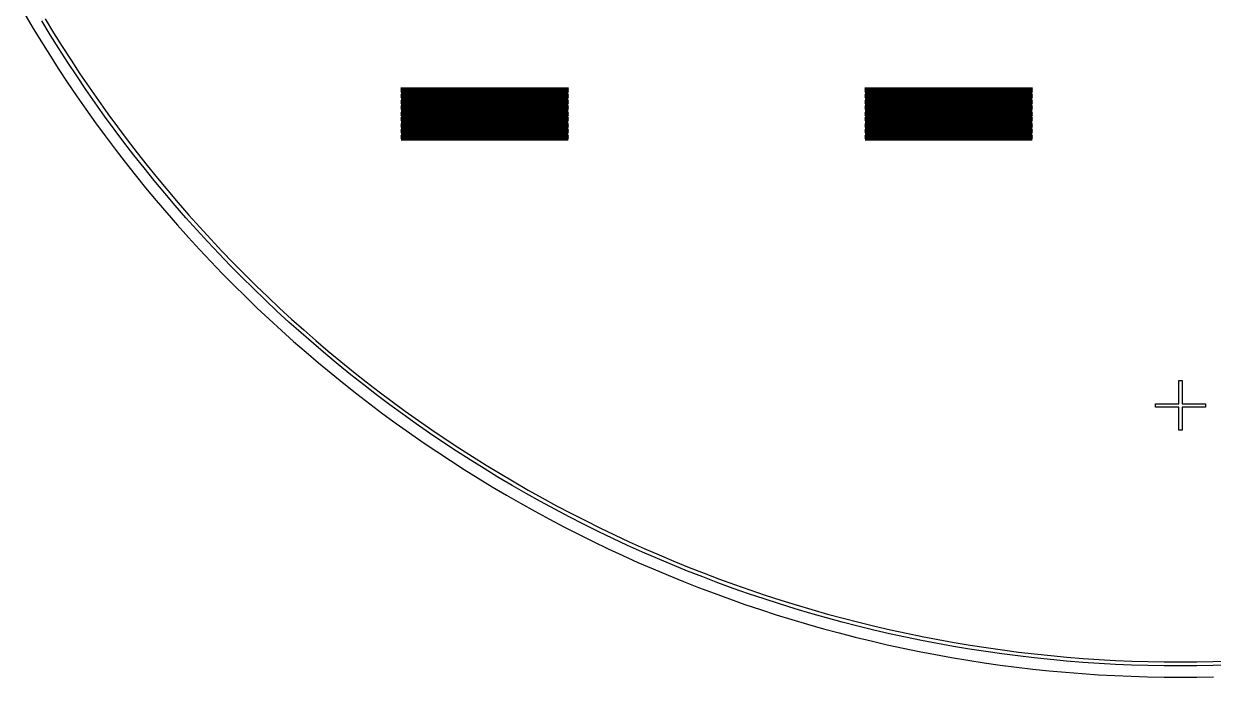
# Model space of a CAD drawing. Extents: x -16 to 83, y -18 to 83.
# Drawn here: x -11.38 to 33.48, y -18.25 to 6.4 of the extents above; entities that cross this region are included whole.
import ezdxf

# ---------------------------------------------------------------- set-up
doc = ezdxf.new("R2010")
doc.units = 0

msp = doc.modelspace()

# ---------------------------------------------------------------- linework, layer by layer
for p, q in [((-11.3806, 6.82132), (-11.0653, 6.28781)), ((-11.0653, 6.28781), (-10.7434, 5.75822)), ((-10.3816, 5.98119), (-10.7008, 6.50632)), ((-10.5721, 6.58342), (-10.2539, 6.05986)), ((-10.056, 5.46001), (-10.3816, 5.98119)), ((-10.2539, 6.05986), (-9.92931, 5.54025)), ((-10.7434, 5.75822), (-10.4151, 5.23262)), ((-9.72409, 4.94286), (-10.056, 5.46001)), ((-9.92931, 5.54025), (-9.59836, 5.02466)), ((-10.4151, 5.23262), (-10.0803, 4.71109)), ((-9.38583, 4.42982), (-9.72409, 4.94286)), ((-9.59836, 5.02466), (-9.26111, 4.51317)), ((-10.0803, 4.71109), (-9.73921, 4.19371)), ((-9.26111, 4.51317), (-8.91762, 4.00584)), ((-9.73921, 4.19371), (-9.39175, 3.68056)), ((-9.04131, 3.92099), (-9.38583, 4.42982)), ((-9.39175, 3.68056), (-9.03802, 3.17169)), ((-8.69055, 3.41641), (-9.04131, 3.92099)), ((-8.91762, 4.00584), (-8.56792, 3.50278)), ((2.85001, 3.97499), (2.85001, 3.98499)), ((2.85001, 3.98499), (9.14999, 3.98499)), ((9.14999, 3.97499), (2.85001, 3.97499)), ((2.85001, 3.935), (2.85001, 3.94499)), ((2.85001, 3.94499), (9.14999, 3.94499)), ((9.14999, 3.935), (2.85001, 3.935)), ((2.85001, 3.89499), (2.85001, 3.905)), ((2.85001, 3.905), (9.14999, 3.905)), ((9.14999, 3.89499), (2.85001, 3.89499)), ((2.85001, 3.855), (2.85001, 3.86499)), ((2.85001, 3.86499), (9.14999, 3.86499)), ((9.14999, 3.855), (2.85001, 3.855)), ((2.85001, 3.81499), (2.85001, 3.825)), ((2.85001, 3.825), (9.14999, 3.825)), ((9.14999, 3.81499), (2.85001, 3.81499)), ((2.85001, 3.77499), (2.85001, 3.78499)), ((2.85001, 3.78499), (9.14999, 3.78499)), ((9.14999, 3.77499), (2.85001, 3.77499)), ((2.85001, 3.73499), (2.85001, 3.745)), ((2.85001, 3.745), (9.14999, 3.745)), ((9.14999, 3.73499), (2.85001, 3.73499)), ((2.85001, 3.69499), (2.85001, 3.70499)), ((2.85001, 3.70499), (9.14999, 3.70499)), ((9.14999, 3.69499), (2.85001, 3.69499)), ((2.85001, 3.655), (2.85001, 3.66499)), ((2.85001, 3.66499), (9.14999, 3.66499)), ((9.14999, 3.655), (2.85001, 3.655)), ((2.85001, 3.61499), (2.85001, 3.625)), ((2.85001, 3.625), (9.14999, 3.625)), ((9.14999, 3.61499), (2.85001, 3.61499)), ((9.14999, 3.98499), (9.14999, 3.97499)), ((9.14999, 3.94499), (9.14999, 3.935)), ((9.14999, 3.905), (9.14999, 3.89499)), ((9.14999, 3.86499), (9.14999, 3.855)), ((9.14999, 3.825), (9.14999, 3.81499)), ((9.14999, 3.78499), (9.14999, 3.77499)), ((9.14999, 3.745), (9.14999, 3.73499)), ((9.14999, 3.70499), (9.14999, 3.69499)), ((9.14999, 3.66499), (9.14999, 3.655)), ((9.14999, 3.625), (9.14999, 3.61499)), ((20.35, 3.97499), (20.35, 3.98499)), ((20.35, 3.98499), (26.65, 3.98499)), ((26.65, 3.97499), (20.35, 3.97499)), ((20.35, 3.935), (20.35, 3.94499)), ((20.35, 3.94499), (26.65, 3.94499)), ((26.65, 3.935), (20.35, 3.935)), ((20.35, 3.89499), (20.35, 3.905)), ((20.35, 3.905), (26.65, 3.905)), ((26.65, 3.89499), (20.35, 3.89499)), ((20.35, 3.855), (20.35, 3.86499)), ((20.35, 3.86499), (26.65, 3.86499)), ((26.65, 3.855), (20.35, 3.855)), ((20.35, 3.81499), (20.35, 3.825)), ((20.35, 3.825), (26.65, 3.825)), ((26.65, 3.81499), (20.35, 3.81499)), ((20.35, 3.77499), (20.35, 3.78499)), ((20.35, 3.78499), (26.65, 3.78499)), ((26.65, 3.77499), (20.35, 3.77499)), ((20.35, 3.73499), (20.35, 3.745)), ((20.35, 3.745), (26.65, 3.745)), ((26.65, 3.73499), (20.35, 3.73499)), ((20.35, 3.69499), (20.35, 3.70499)), ((20.35, 3.70499), (26.65, 3.70499)), ((26.65, 3.69499), (20.35, 3.69499)), ((20.35, 3.655), (20.35, 3.66499)), ((20.35, 3.66499), (26.65, 3.66499)), ((26.65, 3.655), (20.35, 3.655)), ((20.35, 3.61499), (20.35, 3.625)), ((20.35, 3.625), (26.65, 3.625)), ((26.65, 3.61499), (20.35, 3.61499)), ((26.65, 3.98499), (26.65, 3.97499)), ((26.65, 3.94499), (26.65, 3.935)), ((26.65, 3.905), (26.65, 3.89499)), ((26.65, 3.86499), (26.65, 3.855)), ((26.65, 3.825), (26.65, 3.81499)), ((26.65, 3.78499), (26.65, 3.77499)), ((26.65, 3.745), (26.65, 3.73499)), ((26.65, 3.70499), (26.65, 3.69499)), ((26.65, 3.66499), (26.65, 3.655)), ((26.65, 3.625), (26.65, 3.61499)), ((-9.03802, 3.17169), (-8.67809, 2.66722)), ((-8.33363, 2.91618), (-8.69055, 3.41641)), ((-8.56792, 3.50278), (-8.21207, 3.00404)), ((2.85001, 3.575), (2.85001, 3.58499)), ((2.85001, 3.58499), (9.14999, 3.58499)), ((9.14999, 3.575), (2.85001, 3.575)), ((2.85001, 3.53499), (2.85001, 3.545)), ((2.85001, 3.545), (9.14999, 3.545)), ((9.14999, 3.53499), (2.85001, 3.53499)), ((2.85001, 3.495), (2.85001, 3.50499)), ((2.85001, 3.50499), (9.14999, 3.50499)), ((9.14999, 3.495), (2.85001, 3.495)), ((2.85001, 3.45499), (2.85001, 3.465)), ((2.85001, 3.465), (9.14999, 3.465)), ((9.14999, 3.45499), (2.85001, 3.45499)), ((2.85001, 3.41499), (2.85001, 3.42499)), ((2.85001, 3.42499), (9.14999, 3.42499)), ((9.14999, 3.41499), (2.85001, 3.41499)), ((2.85001, 3.375), (2.85001, 3.38499)), ((2.85001, 3.38499), (9.14999, 3.38499)), ((9.14999, 3.375), (2.85001, 3.375)), ((2.85001, 3.33499), (2.85001, 3.34499)), ((2.85001, 3.34499), (9.14999, 3.34499)), ((9.14999, 3.33499), (2.85001, 3.33499)), ((2.85001, 3.295), (2.85001, 3.30499)), ((2.85001, 3.30499), (9.14999, 3.30499)), ((9.14999, 3.295), (2.85001, 3.295)), ((2.85001, 3.25499), (2.85001, 3.265)), ((2.85001, 3.265), (9.14999, 3.265)), ((9.14999, 3.25499), (2.85001, 3.25499)), ((2.85001, 3.215), (2.85001, 3.22499)), ((2.85001, 3.22499), (9.14999, 3.22499)), ((9.14999, 3.215), (2.85001, 3.215)), ((2.85001, 3.17499), (2.85001, 3.185)), ((2.85001, 3.185), (9.14999, 3.185)), ((9.14999, 3.17499), (2.85001, 3.17499)), ((2.85001, 3.13499), (2.85001, 3.14499)), ((2.85001, 3.14499), (9.14999, 3.14499)), ((9.14999, 3.58499), (9.14999, 3.575)), ((9.14999, 3.545), (9.14999, 3.53499)), ((9.14999, 3.50499), (9.14999, 3.495)), ((9.14999, 3.465), (9.14999, 3.45499)), ((9.14999, 3.42499), (9.14999, 3.41499)), ((9.14999, 3.38499), (9.14999, 3.375)), ((9.14999, 3.34499), (9.14999, 3.33499)), ((9.14999, 3.30499), (9.14999, 3.295)), ((9.14999, 3.265), (9.14999, 3.25499)), ((9.14999, 3.22499), (9.14999, 3.215)), ((9.14999, 3.185), (9.14999, 3.17499)), ((9.14999, 3.14499), (9.14999, 3.13499)), ((20.35, 3.575), (20.35, 3.58499)), ((20.35, 3.58499), (26.65, 3.58499)), ((26.65, 3.575), (20.35, 3.575)), ((20.35, 3.53499), (20.35, 3.545)), ((20.35, 3.545), (26.65, 3.545)), ((26.65, 3.53499), (20.35, 3.53499)), ((20.35, 3.495), (20.35, 3.50499)), ((20.35, 3.50499), (26.65, 3.50499)), ((26.65, 3.495), (20.35, 3.495)), ((20.35, 3.45499), (20.35, 3.465)), ((20.35, 3.465), (26.65, 3.465)), ((26.65, 3.45499), (20.35, 3.45499)), ((20.35, 3.41499), (20.35, 3.42499)), ((20.35, 3.42499), (26.65, 3.42499)), ((26.65, 3.41499), (20.35, 3.41499)), ((20.35, 3.375), (20.35, 3.38499)), ((20.35, 3.38499), (26.65, 3.38499)), ((26.65, 3.375), (20.35, 3.375)), ((20.35, 3.33499), (20.35, 3.34499)), ((20.35, 3.34499), (26.65, 3.34499)), ((26.65, 3.33499), (20.35, 3.33499)), ((20.35, 3.295), (20.35, 3.30499)), ((20.35, 3.30499), (26.65, 3.30499)), ((26.65, 3.295), (20.35, 3.295)), ((20.35, 3.25499), (20.35, 3.265)), ((20.35, 3.265), (26.65, 3.265)), ((26.65, 3.25499), (20.35, 3.25499)), ((20.35, 3.215), (20.35, 3.22499)), ((20.35, 3.22499), (26.65, 3.22499)), ((26.65, 3.215), (20.35, 3.215)), ((20.35, 3.17499), (20.35, 3.185)), ((20.35, 3.185), (26.65, 3.185)), ((26.65, 3.17499), (20.35, 3.17499)), ((20.35, 3.13499), (20.35, 3.14499)), ((20.35, 3.14499), (26.65, 3.14499)), ((26.65, 3.58499), (26.65, 3.575)), ((26.65, 3.545), (26.65, 3.53499)), ((26.65, 3.50499), (26.65, 3.495)), ((26.65, 3.465), (26.65, 3.45499)), ((26.65, 3.42499), (26.65, 3.41499)), ((26.65, 3.38499), (26.65, 3.375)), ((26.65, 3.34499), (26.65, 3.33499)), ((26.65, 3.30499), (26.65, 3.295)), ((26.65, 3.265), (26.65, 3.25499)), ((26.65, 3.22499), (26.65, 3.215)), ((26.65, 3.185), (26.65, 3.17499)), ((26.65, 3.14499), (26.65, 3.13499)), ((-7.97061, 2.42036), (-8.33363, 2.91618)), ((-8.21207, 3.00404), (-7.85013, 2.50972)), ((9.14999, 3.13499), (2.85001, 3.13499)), ((2.85001, 3.09499), (2.85001, 3.105)), ((2.85001, 3.105), (9.14999, 3.105)), ((9.14999, 3.09499), (2.85001, 3.09499)), ((2.85001, 3.05499), (2.85001, 3.06499)), ((2.85001, 3.06499), (9.14999, 3.06499)), ((9.14999, 3.05499), (2.85001, 3.05499)), ((2.85001, 3.015), (2.85001, 3.02499)), ((2.85001, 3.02499), (9.14999, 3.02499)), ((9.14999, 3.015), (2.85001, 3.015)), ((2.85001, 2.97501), (2.85001, 2.985)), ((2.85001, 2.985), (9.14999, 2.985)), ((9.14999, 2.97501), (2.85001, 2.97501)), ((2.85001, 2.93501), (2.85001, 2.94501)), ((2.85001, 2.94501), (9.14999, 2.94501)), ((9.14999, 2.93501), (2.85001, 2.93501)), ((2.85001, 2.895), (2.85001, 2.90501)), ((2.85001, 2.90501), (9.14999, 2.90501)), ((9.14999, 2.895), (2.85001, 2.895)), ((2.85001, 2.85501), (2.85001, 2.86501)), ((2.85001, 2.86501), (9.14999, 2.86501)), ((9.14999, 2.85501), (2.85001, 2.85501)), ((2.85001, 2.815), (2.85001, 2.82501)), ((2.85001, 2.82501), (9.14999, 2.82501)), ((9.14999, 2.815), (2.85001, 2.815)), ((2.85001, 2.77501), (2.85001, 2.785)), ((2.85001, 2.785), (9.14999, 2.785)), ((9.14999, 2.77501), (2.85001, 2.77501)), ((2.85001, 2.735), (2.85001, 2.74501)), ((2.85001, 2.74501), (9.14999, 2.74501)), ((9.14999, 2.735), (2.85001, 2.735)), ((2.85001, 2.69501), (2.85001, 2.705)), ((2.85001, 2.705), (9.14999, 2.705)), ((9.14999, 2.69501), (2.85001, 2.69501)), ((9.14999, 3.105), (9.14999, 3.09499)), ((9.14999, 3.06499), (9.14999, 3.05499)), ((9.14999, 3.02499), (9.14999, 3.015)), ((9.14999, 2.985), (9.14999, 2.97501)), ((9.14999, 2.94501), (9.14999, 2.93501)), ((9.14999, 2.90501), (9.14999, 2.895)), ((9.14999, 2.86501), (9.14999, 2.85501)), ((9.14999, 2.82501), (9.14999, 2.815)), ((9.14999, 2.785), (9.14999, 2.77501)), ((9.14999, 2.74501), (9.14999, 2.735)), ((9.14999, 2.705), (9.14999, 2.69501)), ((26.65, 3.13499), (20.35, 3.13499)), ((20.35, 3.09499), (20.35, 3.105)), ((20.35, 3.105), (26.65, 3.105)), ((26.65, 3.09499), (20.35, 3.09499)), ((20.35, 3.05499), (20.35, 3.06499)), ((20.35, 3.06499), (26.65, 3.06499)), ((26.65, 3.05499), (20.35, 3.05499)), ((20.35, 3.015), (20.35, 3.02499)), ((20.35, 3.02499), (26.65, 3.02499)), ((26.65, 3.015), (20.35, 3.015)), ((20.35, 2.97501), (20.35, 2.985)), ((20.35, 2.985), (26.65, 2.985)), ((26.65, 2.97501), (20.35, 2.97501)), ((20.35, 2.93501), (20.35, 2.94501)), ((20.35, 2.94501), (26.65, 2.94501)), ((26.65, 2.93501), (20.35, 2.93501)), ((20.35, 2.895), (20.35, 2.90501)), ((20.35, 2.90501), (26.65, 2.90501)), ((26.65, 2.895), (20.35, 2.895)), ((20.35, 2.85501), (20.35, 2.86501)), ((20.35, 2.86501), (26.65, 2.86501)), ((26.65, 2.85501), (20.35, 2.85501)), ((20.35, 2.815), (20.35, 2.82501)), ((20.35, 2.82501), (26.65, 2.82501)), ((26.65, 2.815), (20.35, 2.815)), ((20.35, 2.77501), (20.35, 2.785)), ((20.35, 2.785), (26.65, 2.785)), ((26.65, 2.77501), (20.35, 2.77501)), ((20.35, 2.735), (20.35, 2.74501)), ((20.35, 2.74501), (26.65, 2.74501)), ((26.65, 2.735), (20.35, 2.735)), ((20.35, 2.69501), (20.35, 2.705)), ((20.35, 2.705), (26.65, 2.705)), ((26.65, 2.69501), (20.35, 2.69501)), ((26.65, 3.105), (26.65, 3.09499)), ((26.65, 3.06499), (26.65, 3.05499)), ((26.65, 3.02499), (26.65, 3.015)), ((26.65, 2.985), (26.65, 2.97501)), ((26.65, 2.94501), (26.65, 2.93501)), ((26.65, 2.90501), (26.65, 2.895)), ((26.65, 2.86501), (26.65, 2.85501)), ((26.65, 2.82501), (26.65, 2.815)), ((26.65, 2.785), (26.65, 2.77501)), ((26.65, 2.74501), (26.65, 2.735)), ((26.65, 2.705), (26.65, 2.69501)), ((-8.67809, 2.66722), (-8.31198, 2.16719)), ((-7.60153, 1.92905), (-7.97061, 2.42036)), ((-7.85013, 2.50972), (-7.48215, 2.01987)), ((2.85001, 2.65501), (2.85001, 2.66501)), ((2.85001, 2.66501), (9.14999, 2.66501)), ((9.14999, 2.65501), (2.85001, 2.65501)), ((2.85001, 2.61501), (2.85001, 2.625)), ((2.85001, 2.625), (9.14999, 2.625)), ((9.14999, 2.61501), (2.85001, 2.61501)), ((2.85001, 2.57501), (2.85001, 2.58501)), ((2.85001, 2.58501), (9.14999, 2.58501)), ((9.14999, 2.57501), (2.85001, 2.57501)), ((2.85001, 2.535), (2.85001, 2.54501)), ((2.85001, 2.54501), (9.14999, 2.54501)), ((9.14999, 2.535), (2.85001, 2.535)), ((2.85001, 2.49501), (2.85001, 2.505)), ((2.85001, 2.505), (9.14999, 2.505)), ((9.14999, 2.49501), (2.85001, 2.49501)), ((2.85001, 2.455), (2.85001, 2.46501)), ((2.85001, 2.46501), (9.14999, 2.46501)), ((9.14999, 2.455), (2.85001, 2.455)), ((2.85001, 2.41501), (2.85001, 2.425)), ((2.85001, 2.425), (9.14999, 2.425)), ((9.14999, 2.41501), (2.85001, 2.41501)), ((2.85001, 2.375), (2.85001, 2.38501)), ((2.85001, 2.38501), (9.14999, 2.38501)), ((9.14999, 2.375), (2.85001, 2.375)), ((2.85001, 2.33501), (2.85001, 2.345)), ((2.85001, 2.345), (9.14999, 2.345)), ((9.14999, 2.33501), (2.85001, 2.33501)), ((2.85001, 2.29501), (2.85001, 2.30501)), ((2.85001, 2.30501), (9.14999, 2.30501)), ((9.14999, 2.29501), (2.85001, 2.29501)), ((2.85001, 2.255), (2.85001, 2.26501)), ((2.85001, 2.26501), (9.14999, 2.26501)), ((9.14999, 2.255), (2.85001, 2.255)), ((9.14999, 2.66501), (9.14999, 2.65501)), ((9.14999, 2.625), (9.14999, 2.61501)), ((9.14999, 2.58501), (9.14999, 2.57501)), ((9.14999, 2.54501), (9.14999, 2.535)), ((9.14999, 2.505), (9.14999, 2.49501)), ((9.14999, 2.46501), (9.14999, 2.455)), ((9.14999, 2.425), (9.14999, 2.41501)), ((9.14999, 2.38501), (9.14999, 2.375)), ((9.14999, 2.345), (9.14999, 2.33501)), ((9.14999, 2.30501), (9.14999, 2.29501)), ((9.14999, 2.26501), (9.14999, 2.255)), ((20.35, 2.65501), (20.35, 2.66501)), ((20.35, 2.66501), (26.65, 2.66501)), ((26.65, 2.65501), (20.35, 2.65501)), ((20.35, 2.61501), (20.35, 2.625)), ((20.35, 2.625), (26.65, 2.625)), ((26.65, 2.61501), (20.35, 2.61501)), ((20.35, 2.57501), (20.35, 2.58501)), ((20.35, 2.58501), (26.65, 2.58501)), ((26.65, 2.57501), (20.35, 2.57501)), ((20.35, 2.535), (20.35, 2.54501)), ((20.35, 2.54501), (26.65, 2.54501)), ((26.65, 2.535), (20.35, 2.535)), ((20.35, 2.49501), (20.35, 2.505)), ((20.35, 2.505), (26.65, 2.505)), ((26.65, 2.49501), (20.35, 2.49501)), ((20.35, 2.455), (20.35, 2.46501)), ((20.35, 2.46501), (26.65, 2.46501)), ((26.65, 2.455), (20.35, 2.455)), ((20.35, 2.41501), (20.35, 2.425)), ((20.35, 2.425), (26.65, 2.425)), ((26.65, 2.41501), (20.35, 2.41501)), ((20.35, 2.375), (20.35, 2.38501)), ((20.35, 2.38501), (26.65, 2.38501)), ((26.65, 2.375), (20.35, 2.375)), ((20.35, 2.33501), (20.35, 2.345)), ((20.35, 2.345), (26.65, 2.345)), ((26.65, 2.33501), (20.35, 2.33501)), ((20.35, 2.29501), (20.35, 2.30501)), ((20.35, 2.30501), (26.65, 2.30501)), ((26.65, 2.29501), (20.35, 2.29501)), ((20.35, 2.255), (20.35, 2.26501)), ((20.35, 2.26501), (26.65, 2.26501)), ((26.65, 2.255), (20.35, 2.255)), ((26.65, 2.66501), (26.65, 2.65501)), ((26.65, 2.625), (26.65, 2.61501)), ((26.65, 2.58501), (26.65, 2.57501)), ((26.65, 2.54501), (26.65, 2.535)), ((26.65, 2.505), (26.65, 2.49501)), ((26.65, 2.46501), (26.65, 2.455)), ((26.65, 2.425), (26.65, 2.41501)), ((26.65, 2.38501), (26.65, 2.375)), ((26.65, 2.345), (26.65, 2.33501)), ((26.65, 2.30501), (26.65, 2.29501)), ((26.65, 2.26501), (26.65, 2.255)), ((-8.31198, 2.16719), (-7.93976, 1.67169)), ((-7.22644, 1.44229), (-7.60153, 1.92905)), ((-7.48215, 2.01987), (-7.10818, 1.53458)), ((2.85001, 2.21501), (2.85001, 2.22501)), ((2.85001, 2.22501), (9.14999, 2.22501)), ((9.14999, 2.21501), (2.85001, 2.21501)), ((2.85001, 2.175), (2.85001, 2.18501)), ((2.85001, 2.18501), (9.14999, 2.18501)), ((9.14999, 2.175), (2.85001, 2.175)), ((2.85001, 2.13501), (2.85001, 2.145)), ((2.85001, 2.145), (9.14999, 2.145)), ((9.14999, 2.13501), (2.85001, 2.13501)), ((2.85001, 2.095), (2.85001, 2.10501)), ((2.85001, 2.10501), (9.14999, 2.10501)), ((9.14999, 2.095), (2.85001, 2.095)), ((2.85001, 2.05501), (2.85001, 2.065)), ((2.85001, 2.065), (9.14999, 2.065)), ((9.14999, 2.05501), (2.85001, 2.05501)), ((2.85001, 2.01501), (2.85001, 2.02501)), ((2.85001, 2.02501), (9.14999, 2.02501)), ((9.14999, 2.01501), (2.85001, 2.01501)), ((9.14999, 2.22501), (9.14999, 2.21501)), ((9.14999, 2.18501), (9.14999, 2.175)), ((9.14999, 2.145), (9.14999, 2.13501)), ((9.14999, 2.10501), (9.14999, 2.095)), ((9.14999, 2.065), (9.14999, 2.05501)), ((9.14999, 2.02501), (9.14999, 2.01501)), ((20.35, 2.21501), (20.35, 2.22501)), ((20.35, 2.22501), (26.65, 2.22501)), ((26.65, 2.21501), (20.35, 2.21501)), ((20.35, 2.175), (20.35, 2.18501)), ((20.35, 2.18501), (26.65, 2.18501)), ((26.65, 2.175), (20.35, 2.175)), ((20.35, 2.13501), (20.35, 2.145)), ((20.35, 2.145), (26.65, 2.145)), ((26.65, 2.13501), (20.35, 2.13501)), ((20.35, 2.095), (20.35, 2.10501)), ((20.35, 2.10501), (26.65, 2.10501)), ((26.65, 2.095), (20.35, 2.095)), ((20.35, 2.05501), (20.35, 2.065)), ((20.35, 2.065), (26.65, 2.065)), ((26.65, 2.05501), (20.35, 2.05501)), ((20.35, 2.01501), (20.35, 2.02501)), ((20.35, 2.02501), (26.65, 2.02501)), ((26.65, 2.01501), (20.35, 2.01501)), ((26.65, 2.22501), (26.65, 2.21501)), ((26.65, 2.18501), (26.65, 2.175)), ((26.65, 2.145), (26.65, 2.13501)), ((26.65, 2.10501), (26.65, 2.095)), ((26.65, 2.065), (26.65, 2.05501)), ((26.65, 2.02501), (26.65, 2.01501)), ((-7.93976, 1.67169), (-7.56149, 1.18082)), ((-6.84541, 0.96018), (-7.22644, 1.44229)), ((-7.10818, 1.53458), (-6.7283, 1.05389)), ((-7.56149, 1.18082), (-7.17723, 0.69459)), ((-6.4585, 0.48276), (-6.84541, 0.96018)), ((-6.7283, 1.05389), (-6.34254, 0.57793)), ((-7.17723, 0.69459), (-6.78702, 0.21315)), ((-6.06575, 0.01015), (-6.4585, 0.48276)), ((-6.34254, 0.57793), (-5.95097, 0.10672)), ((-6.78702, 0.21315), (-6.39095, -0.26349)), ((-5.66722, -0.45763), (-6.06575, 0.01015)), ((-5.95097, 0.10672), (-5.55365, -0.35965)), ((-6.39095, -0.26349), (-5.98904, -0.73523)), ((-5.55365, -0.35965), (-5.15063, -0.82111)), ((-5.98904, -0.73523), (-5.58138, -1.202)), ((-5.263, -0.92047), (-5.66722, -0.45763)), ((-5.15063, -0.82111), (-4.74197, -1.27757)), ((-5.58138, -1.202), (-5.16803, -1.66373)), ((-4.85312, -1.37831), (-5.263, -0.92047)), ((-4.74197, -1.27757), (-4.32776, -1.729)), ((-5.16803, -1.66373), (-4.74904, -2.12035)), ((-4.43765, -1.83109), (-4.85312, -1.37831)), ((-4.32776, -1.729), (-3.90804, -2.17531)), ((-4.74904, -2.12035), (-4.32448, -2.57179)), ((-4.01666, -2.27873), (-4.43765, -1.83109)), ((-3.90804, -2.17531), (-3.48285, -2.61642)), ((-4.32448, -2.57179), (-3.89439, -3.01799)), ((-3.59021, -2.72119), (-4.01666, -2.27873)), ((-3.48285, -2.61642), (-3.05231, -3.05231)), ((-3.89439, -3.01799), (-3.45889, -3.45889)), ((-3.15837, -3.15837), (-3.59021, -2.72119)), ((-3.05231, -3.05231), (-2.61642, -3.48285)), ((-3.45889, -3.45889), (-3.01799, -3.89439)), ((-2.72119, -3.59021), (-3.15837, -3.15837)), ((-2.61642, -3.48285), (-2.17531, -3.90804)), ((-3.01799, -3.89439), (-2.57179, -4.32448)), ((-2.27873, -4.01666), (-2.72119, -3.59021)), ((-1.83109, -4.43765), (-2.27873, -4.01666)), ((-2.17531, -3.90804), (-1.729, -4.32776)), ((-2.57179, -4.32448), (-2.12035, -4.74904)), ((-1.37831, -4.85312), (-1.83109, -4.43765)), ((-1.729, -4.32776), (-1.27757, -4.74197)), ((-2.12035, -4.74904), (-1.66373, -5.16803)), ((-0.92047, -5.263), (-1.37831, -4.85312)), ((-1.27757, -4.74197), (-0.82111, -5.15063)), ((-1.66373, -5.16803), (-1.202, -5.58138)), ((-0.45763, -5.66722), (-0.92047, -5.263)), ((-0.82111, -5.15063), (-0.35965, -5.55365)), ((-1.202, -5.58138), (-0.73523, -5.98904)), ((0.01015, -6.06575), (-0.45763, -5.66722)), ((-0.35965, -5.55365), (0.10672, -5.95097)), ((-0.73523, -5.98904), (-0.26349, -6.39095)), ((0.48276, -6.4585), (0.01015, -6.06575)), ((0.10672, -5.95097), (0.57793, -6.34254)), ((-0.26349, -6.39095), (0.21315, -6.78702)), ((0.96018, -6.84541), (0.48276, -6.4585)), ((0.57793, -6.34254), (1.05389, -6.7283)), ((1.05389, -6.7283), (1.53458, -7.10818)), ((0.21315, -6.78702), (0.69459, -7.17723)), ((0.69459, -7.17723), (1.18082, -7.56149)), ((1.44229, -7.22644), (0.96018, -6.84541)), ((1.53458, -7.10818), (2.01987, -7.48215)), ((32.1875, -7.9375), (32.1875, -7.0625)), ((32.1875, -7.0625), (32.3125, -7.0625)), ((32.3125, -7.0625), (32.3125, -7.9375)), ((1.18082, -7.56149), (1.67169, -7.93976)), ((1.92905, -7.60153), (1.44229, -7.22644)), ((2.42036, -7.97061), (1.92905, -7.60153)), ((2.01987, -7.48215), (2.50972, -7.85013)), ((1.67169, -7.93976), (2.16719, -8.31198)), ((2.91618, -8.33363), (2.42036, -7.97061)), ((2.50972, -7.85013), (3.00404, -8.21207)), ((31.3125, -8.0625), (31.3125, -7.9375)), ((31.3125, -7.9375), (32.1875, -7.9375)), ((32.1875, -8.0625), (31.3125, -8.0625)), ((32.1875, -8.9375), (32.1875, -8.0625)), ((32.3125, -7.9375), (33.1875, -7.9375)), ((33.1875, -8.0625), (32.3125, -8.0625)), ((32.3125, -8.0625), (32.3125, -8.9375)), ((33.1875, -7.9375), (33.1875, -8.0625)), ((2.16719, -8.31198), (2.66722, -8.67809)), ((3.41641, -8.69055), (2.91618, -8.33363)), ((3.00404, -8.21207), (3.50278, -8.56792)), ((2.66722, -8.67809), (3.17169, -9.03802)), ((3.92099, -9.04131), (3.41641, -8.69055)), ((3.50278, -8.56792), (4.00584, -8.91762)), ((4.00584, -8.91762), (4.51317, -9.26111)), ((32.3125, -8.9375), (32.1875, -8.9375)), ((3.17169, -9.03802), (3.68056, -9.39175)), ((3.68056, -9.39175), (4.19371, -9.73921)), ((4.42982, -9.38583), (3.92099, -9.04131)), ((4.94286, -9.72409), (4.42982, -9.38583)), ((4.51317, -9.26111), (5.02466, -9.59836)), ((4.19371, -9.73921), (4.71109, -10.0803)), ((5.46001, -10.056), (4.94286, -9.72409)), ((5.02466, -9.59836), (5.54025, -9.92931)), ((4.71109, -10.0803), (5.23262, -10.4151)), ((5.98119, -10.3816), (5.46001, -10.056)), ((5.54025, -9.92931), (6.05986, -10.2539)), ((6.05986, -10.2539), (6.58342, -10.5721)), ((5.23262, -10.4151), (5.75822, -10.7434)), ((5.75822, -10.7434), (6.28781, -11.0653)), ((6.50632, -10.7008), (5.98119, -10.3816)), ((7.03532, -11.0134), (6.50632, -10.7008)), ((6.58342, -10.5721), (7.11086, -10.8838)), ((6.28781, -11.0653), (6.82132, -11.3806)), ((7.56813, -11.3196), (7.03532, -11.0134)), ((7.11086, -10.8838), (7.64206, -11.1891)), ((7.64206, -11.1891), (8.17699, -11.4878)), ((6.82132, -11.3806), (7.35864, -11.6894)), ((8.10466, -11.6192), (7.56813, -11.3196)), ((8.64482, -11.9122), (8.10466, -11.6192)), ((8.17699, -11.4878), (8.71553, -11.7799)), ((7.35864, -11.6894), (7.89972, -11.9915)), ((7.89972, -11.9915), (8.44447, -12.287)), ((9.18854, -12.1985), (8.64482, -11.9122)), ((8.71553, -11.7799), (9.25761, -12.0654)), ((9.25761, -12.0654), (9.80316, -12.3442)), ((8.44447, -12.287), (8.9928, -12.5758)), ((9.73572, -12.4782), (9.18854, -12.1985)), ((10.2863, -12.7511), (9.73572, -12.4782)), ((9.80316, -12.3442), (10.3521, -12.6163)), ((8.9928, -12.5758), (9.54463, -12.8578)), ((9.54463, -12.8578), (10.0999, -13.1331)), ((10.8402, -13.0173), (10.2863, -12.7511)), ((10.3521, -12.6163), (10.9043, -12.8817)), ((10.9043, -12.8817), (11.4598, -13.1402)), ((10.0999, -13.1331), (10.6585, -13.4015)), ((10.6585, -13.4015), (11.2203, -13.663)), ((11.3973, -13.2766), (10.8402, -13.0173)), ((11.9576, -13.5291), (11.3973, -13.2766)), ((11.4598, -13.1402), (12.0183, -13.3919)), ((12.0183, -13.3919), (12.58, -13.6367)), ((11.2203, -13.663), (11.7853, -13.9176)), ((12.5209, -13.7746), (11.9576, -13.5291)), ((13.0871, -14.0133), (12.5209, -13.7746)), ((12.58, -13.6367), (13.1445, -13.8747)), ((13.1445, -13.8747), (13.712, -14.1057)), ((11.7853, -13.9176), (12.3534, -14.1652)), ((12.3534, -14.1652), (12.9245, -14.4059)), ((13.6563, -14.2449), (13.0871, -14.0133)), ((14.2283, -14.4696), (13.6563, -14.2449)), ((13.712, -14.1057), (14.2822, -14.3297)), ((14.2822, -14.3297), (14.8552, -14.5466)), ((12.9245, -14.4059), (13.4985, -14.6396)), ((13.4985, -14.6396), (14.0753, -14.8661)), ((14.8029, -14.6872), (14.2283, -14.4696)), ((15.3802, -14.8978), (14.8029, -14.6872)), ((14.8552, -14.5466), (15.4308, -14.7566)), ((15.4308, -14.7566), (16.0089, -14.9594)), ((14.0753, -14.8661), (14.6549, -15.0856)), ((14.6549, -15.0856), (15.2371, -15.298)), ((15.9601, -15.1013), (15.3802, -14.8978)), ((16.5424, -15.2976), (15.9601, -15.1013)), ((16.0089, -14.9594), (16.5894, -15.1552)), ((16.5894, -15.1552), (17.1724, -15.3438)), ((15.2371, -15.298), (15.8218, -15.5032)), ((15.8218, -15.5032), (16.4091, -15.7012)), ((16.4091, -15.7012), (16.9987, -15.892)), ((17.1271, -15.4868), (16.5424, -15.2976)), ((17.714, -15.6688), (17.1271, -15.4868)), ((17.1724, -15.3438), (17.7575, -15.5252)), ((18.3031, -15.8436), (17.714, -15.6688)), ((17.7575, -15.5252), (18.3449, -15.6995)), ((18.3449, -15.6995), (18.9344, -15.8665)), ((16.9987, -15.892), (17.5906, -16.0755)), ((17.5906, -16.0755), (18.1848, -16.2517)), ((18.8944, -16.0111), (18.3031, -15.8436)), ((19.4876, -16.1713), (18.8944, -16.0111)), ((18.9344, -15.8665), (19.5258, -16.0263)), ((19.5258, -16.0263), (20.1192, -16.1788)), ((18.1848, -16.2517), (18.781, -16.4207)), ((18.781, -16.4207), (19.3793, -16.5823)), ((19.3793, -16.5823), (19.9795, -16.7366)), ((20.0828, -16.3243), (19.4876, -16.1713)), ((20.6798, -16.47), (20.0828, -16.3243)), ((20.1192, -16.1788), (20.7144, -16.324)), ((21.2785, -16.6083), (20.6798, -16.47)), ((20.7144, -16.324), (21.3114, -16.4619)), ((21.3114, -16.4619), (21.91, -16.5925)), ((21.91, -16.5925), (22.5101, -16.7157)), ((19.9795, -16.7366), (20.5816, -16.8835)), ((20.5816, -16.8835), (21.1854, -17.0229)), ((21.1854, -17.0229), (21.7909, -17.155)), ((21.8789, -16.7392), (21.2785, -16.6083)), ((22.4809, -16.8628), (21.8789, -16.7392)), ((23.0843, -16.979), (22.4809, -16.8628)), ((22.5101, -16.7157), (23.1117, -16.8315)), ((23.6891, -17.0878), (23.0843, -16.979)), ((23.1117, -16.8315), (23.7147, -16.94)), ((23.7147, -16.94), (24.319, -17.041)), ((24.319, -17.041), (24.9245, -17.1346)), ((21.7909, -17.155), (22.3979, -17.2796)), ((22.3979, -17.2796), (23.0065, -17.3968)), ((23.0065, -17.3968), (23.6164, -17.5065)), ((24.2952, -17.1891), (23.6891, -17.0878)), ((24.9025, -17.283), (24.2952, -17.1891)), ((25.5109, -17.3694), (24.9025, -17.283)), ((24.9245, -17.1346), (25.5311, -17.2208)), ((26.1203, -17.4484), (25.5109, -17.3694)), ((25.5311, -17.2208), (26.1387, -17.2995)), ((26.7306, -17.5199), (26.1203, -17.4484)), ((26.1387, -17.2995), (26.7472, -17.3708)), ((26.7472, -17.3708), (27.3565, -17.4346)), ((27.3565, -17.4346), (27.9666, -17.4909)), ((27.9666, -17.4909), (28.5773, -17.5397)), ((23.6164, -17.5065), (24.2277, -17.6087)), ((24.2277, -17.6087), (24.8401, -17.7034)), ((24.8401, -17.7034), (25.4537, -17.7906)), ((25.4537, -17.7906), (26.0683, -17.8702)), ((26.0683, -17.8702), (26.6838, -17.9423)), ((26.6838, -17.9423), (27.3001, -18.0068)), ((27.3418, -17.5839), (26.7306, -17.5199)), ((27.9537, -17.6404), (27.3418, -17.5839)), ((28.5663, -17.6893), (27.9537, -17.6404)), ((29.1794, -17.7308), (28.5663, -17.6893)), ((28.5773, -17.5397), (29.1886, -17.581)), ((29.7929, -17.7647), (29.1794, -17.7308)), ((29.1886, -17.581), (29.8003, -17.6149)), ((30.4069, -17.7911), (29.7929, -17.7647)), ((29.8003, -17.6149), (30.4124, -17.6412)), ((31.0211, -17.8099), (30.4069, -17.7911)), ((30.4124, -17.6412), (31.0248, -17.66)), ((31.6355, -17.8212), (31.0211, -17.8099)), ((31.0248, -17.66), (31.6373, -17.6712)), ((32.25, -17.825), (31.6355, -17.8212)), ((31.6373, -17.6712), (32.25, -17.675)), ((32.25, -17.675), (32.8627, -17.6712)), ((32.8645, -17.8212), (32.25, -17.825)), ((32.8627, -17.6712), (33.4752, -17.66)), ((33.4789, -17.8099), (32.8645, -17.8212)), ((33.4752, -17.66), (34.0876, -17.6412)), ((34.0931, -17.7911), (33.4789, -17.8099)), ((27.3001, -18.0068), (27.9172, -18.0638)), ((27.9172, -18.0638), (28.535, -18.1132)), ((28.535, -18.1132), (29.1533, -18.155)), ((29.1533, -18.155), (29.7721, -18.1892)), ((29.7721, -18.1892), (30.3912, -18.2158)), ((30.3912, -18.2158), (31.0107, -18.2348)), ((31.0107, -18.2348), (31.6303, -18.2462)), ((31.6303, -18.2462), (32.25, -18.25)), ((32.25, -18.25), (32.8697, -18.2462)), ((32.8697, -18.2462), (33.4893, -18.2348))]:
    msp.add_line(p, q)

doc.saveas('drawing.dxf')
